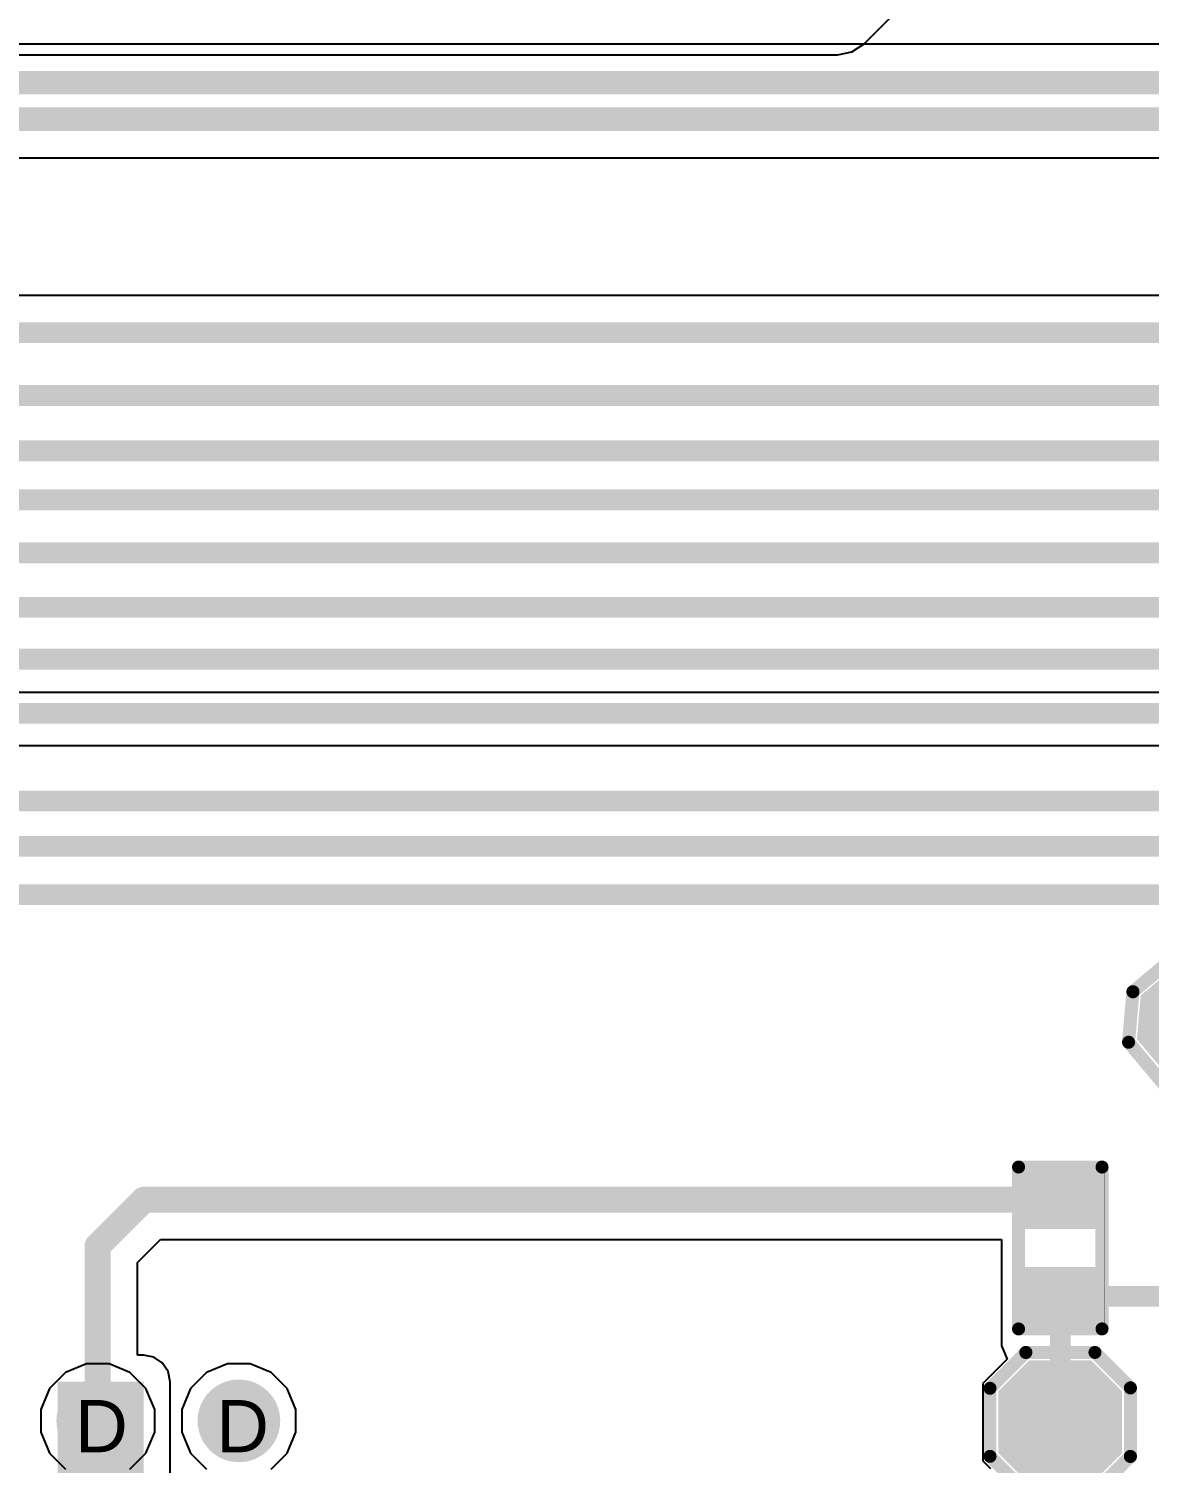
# Model space of a CAD drawing. Header units: inches. Extents: x 0 to 5032, y 0 to 5323.
# Drawn here: x 147.64 to 158.54, y 47.59 to 61.55 of the extents above; entities that cross this region are included whole.
import ezdxf

# ---------------------------------------------------------------- set-up
doc = ezdxf.new("R2010")
doc.units = ezdxf.units.IN
for name, color, linetype in [('Bottom Layer', 5, 'Continuous'), ('Bottom Solder', 6, 'Continuous'), ('Drill Drawing', 1, 'Continuous'), ('Layer 1', 16, 'Continuous'), ('Layer 2', 76, 'Continuous'), ('Top Layer', 1, 'Continuous'), ('Top Overlay', 2, 'Continuous'), ('Top Paste', 8, 'Continuous'), ('Top Solder', 216, 'Continuous'), ('Via Holes', 16, 'Continuous')]:
    doc.layers.add(name, color=color, linetype=linetype)
doc.styles.add('Arial', font='', dxfattribs={"height": 0.2})
doc.styles.get('Arial').set_extended_font_data('Arial')

# ---------------------------------------------------------------- blocks, each defined once
blk = doc.blocks.new('T____________0_5___48')
at = {"layer": 'Top Layer'}
blk.add_hatch(color=1, dxfattribs=at).paths.add_polyline_path([(0.25, 0.5), (-0.25, 0.5), (-0.5, 0.25), (-0.5, -0.25), (-0.25, -0.5), (0.25, -0.5), (0.5, -0.25), (0.5, 0.25)])
at = {"layer": 'Top Paste'}
blk.add_hatch(color=8, dxfattribs=at).paths.add_polyline_path([(0.25, 0.5), (-0.25, 0.5), (-0.5, 0.25), (-0.5, -0.25), (-0.25, -0.5), (0.25, -0.5), (0.5, -0.25), (0.5, 0.25)])
at = {"layer": 'Top Solder'}
blk.add_hatch(color=216, dxfattribs=at).paths.add_polyline_path([(0.301, 0.602), (-0.301, 0.602), (-0.602, 0.301), (-0.602, -0.301), (-0.301, -0.602), (0.301, -0.602), (0.602, -0.301), (0.602, 0.301)])
at = {"layer": 'Top Overlay'}
for points in [[(-0.336, 0.68, 0.127, 0.127, 0), (-0.682, 0.333, 0.127, 0.127, 0)], [(0.336, 0.68, 0.127, 0.127, 0), (-0.336, 0.68, 0.127, 0.127, 0)], [(0.684, 0.332, 0.127, 0.127, 0), (0.336, 0.68, 0.127, 0.127, 0)], [(-0.682, 0.333, 0.127, 0.127, 0), (-0.682, -0.334, 0.127, 0.127, 0)], [(0.684, 0.332, 0.127, 0.127, 0), (0.684, -0.33, 0.127, 0.127, 0)], [(-0.337, -0.679, 0.127, 0.127, 0), (-0.682, -0.334, 0.127, 0.127, 0)], [(0.684, -0.33, 0.127, 0.127, 0), (0.335, -0.679, 0.127, 0.127, 0)], [(0.335, -0.679, 0.127, 0.127, 0), (-0.337, -0.679, 0.127, 0.127, 0)]]:
    blk.add_lwpolyline(points, format="xyseb", dxfattribs=at)
for points in [[(-0.367, 0.68, 0.0635, 0.0635, 1), (-0.304, 0.68, 0.0635, 0.0635, 1)], [(-0.367, 0.68, 0.0635, 0.0635, 1), (-0.304, 0.68, 0.0635, 0.0635, 1)], [(0.305, 0.68, 0.0635, 0.0635, 1), (0.368, 0.68, 0.0635, 0.0635, 1)], [(0.305, 0.68, 0.0635, 0.0635, 1), (0.368, 0.68, 0.0635, 0.0635, 1)], [(-0.714, 0.333, 0.0635, 0.0635, 1), (-0.65, 0.333, 0.0635, 0.0635, 1)], [(-0.714, 0.333, 0.0635, 0.0635, 1), (-0.65, 0.333, 0.0635, 0.0635, 1)], [(0.652, 0.332, 0.0635, 0.0635, 1), (0.715, 0.332, 0.0635, 0.0635, 1)], [(0.652, 0.332, 0.0635, 0.0635, 1), (0.715, 0.332, 0.0635, 0.0635, 1)], [(-0.714, -0.334, 0.0635, 0.0635, 1), (-0.65, -0.334, 0.0635, 0.0635, 1)], [(-0.714, -0.334, 0.0635, 0.0635, 1), (-0.65, -0.334, 0.0635, 0.0635, 1)], [(0.652, -0.33, 0.0635, 0.0635, 1), (0.715, -0.33, 0.0635, 0.0635, 1)], [(0.652, -0.33, 0.0635, 0.0635, 1), (0.715, -0.33, 0.0635, 0.0635, 1)], [(-0.369, -0.679, 0.0635, 0.0635, 1), (-0.306, -0.679, 0.0635, 0.0635, 1)], [(-0.369, -0.679, 0.0635, 0.0635, 1), (-0.306, -0.679, 0.0635, 0.0635, 1)], [(0.303, -0.679, 0.0635, 0.0635, 1), (0.367, -0.679, 0.0635, 0.0635, 1)], [(0.303, -0.679, 0.0635, 0.0635, 1), (0.367, -0.679, 0.0635, 0.0635, 1)]]:
    blk.add_lwpolyline(points, format="xyseb", close=True, dxfattribs=at)
blk = doc.blocks.new('T____________0_5___49')
at = {"layer": 'Top Layer'}
blk.add_hatch(color=1, dxfattribs=at).paths.add_polyline_path([(0.25, 0.5), (-0.25, 0.5), (-0.5, 0.25), (-0.5, -0.25), (-0.25, -0.5), (0.25, -0.5), (0.5, -0.25), (0.5, 0.25)])
at = {"layer": 'Top Paste'}
blk.add_hatch(color=8, dxfattribs=at).paths.add_polyline_path([(0.25, 0.5), (-0.25, 0.5), (-0.5, 0.25), (-0.5, -0.25), (-0.25, -0.5), (0.25, -0.5), (0.5, -0.25), (0.5, 0.25)])
at = {"layer": 'Top Solder'}
blk.add_hatch(color=216, dxfattribs=at).paths.add_polyline_path([(0.301, 0.602), (-0.301, 0.602), (-0.602, 0.301), (-0.602, -0.301), (-0.301, -0.602), (0.301, -0.602), (0.602, -0.301), (0.602, 0.301)])
at = {"layer": 'Top Overlay'}
for points in [[(-0.336, 0.68, 0.127, 0.127, 0), (-0.682, 0.333, 0.127, 0.127, 0)], [(0.336, 0.68, 0.127, 0.127, 0), (-0.336, 0.68, 0.127, 0.127, 0)], [(0.684, 0.332, 0.127, 0.127, 0), (0.336, 0.68, 0.127, 0.127, 0)], [(-0.682, -0.334, 0.127, 0.127, 0), (-0.682, 0.333, 0.127, 0.127, 0)], [(0.684, -0.33, 0.127, 0.127, 0), (0.684, 0.332, 0.127, 0.127, 0)], [(-0.337, -0.679, 0.127, 0.127, 0), (-0.682, -0.334, 0.127, 0.127, 0)], [(0.684, -0.33, 0.127, 0.127, 0), (0.335, -0.679, 0.127, 0.127, 0)], [(0.335, -0.679, 0.127, 0.127, 0), (-0.337, -0.679, 0.127, 0.127, 0)]]:
    blk.add_lwpolyline(points, format="xyseb", dxfattribs=at)
for points in [[(-0.367, 0.68, 0.0635, 0.0635, 1), (-0.304, 0.68, 0.0635, 0.0635, 1)], [(-0.367, 0.68, 0.0635, 0.0635, 1), (-0.304, 0.68, 0.0635, 0.0635, 1)], [(0.305, 0.68, 0.0635, 0.0635, 1), (0.368, 0.68, 0.0635, 0.0635, 1)], [(0.305, 0.68, 0.0635, 0.0635, 1), (0.368, 0.68, 0.0635, 0.0635, 1)], [(-0.714, 0.333, 0.0635, 0.0635, 1), (-0.65, 0.333, 0.0635, 0.0635, 1)], [(-0.714, 0.333, 0.0635, 0.0635, 1), (-0.65, 0.333, 0.0635, 0.0635, 1)], [(0.652, 0.332, 0.0635, 0.0635, 1), (0.715, 0.332, 0.0635, 0.0635, 1)], [(0.652, 0.332, 0.0635, 0.0635, 1), (0.715, 0.332, 0.0635, 0.0635, 1)], [(-0.714, -0.334, 0.0635, 0.0635, 1), (-0.65, -0.334, 0.0635, 0.0635, 1)], [(-0.714, -0.334, 0.0635, 0.0635, 1), (-0.65, -0.334, 0.0635, 0.0635, 1)], [(0.652, -0.33, 0.0635, 0.0635, 1), (0.715, -0.33, 0.0635, 0.0635, 1)], [(0.652, -0.33, 0.0635, 0.0635, 1), (0.715, -0.33, 0.0635, 0.0635, 1)], [(-0.369, -0.679, 0.0635, 0.0635, 1), (-0.306, -0.679, 0.0635, 0.0635, 1)], [(-0.369, -0.679, 0.0635, 0.0635, 1), (-0.306, -0.679, 0.0635, 0.0635, 1)], [(0.303, -0.679, 0.0635, 0.0635, 1), (0.367, -0.679, 0.0635, 0.0635, 1)], [(0.303, -0.679, 0.0635, 0.0635, 1), (0.367, -0.679, 0.0635, 0.0635, 1)]]:
    blk.add_lwpolyline(points, format="xyseb", close=True, dxfattribs=at)
blk = doc.blocks.new('R___0402_94')
at = {"layer": 'Top Layer'}
for points in [[(-0.699, -0.318), (-0.699, 0.318), (-0.241, 0.318), (-0.241, -0.318)], [(0.241, -0.318), (0.241, 0.318), (0.699, 0.318), (0.699, -0.318)]]:
    blk.add_hatch(color=1, dxfattribs=at).paths.add_polyline_path(points)
at = {"layer": 'Top Paste'}
for points in [[(-0.699, -0.318), (-0.699, 0.318), (-0.241, 0.318), (-0.241, -0.318)], [(0.241, -0.318), (0.241, 0.318), (0.699, 0.318), (0.699, -0.318)]]:
    blk.add_hatch(color=8, dxfattribs=at).paths.add_polyline_path(points)
at = {"layer": 'Top Solder'}
for points in [[(-0.754, -0.373), (-0.754, 0.373), (-0.186, 0.373), (-0.186, -0.373)], [(0.186, -0.373), (0.186, 0.373), (0.754, 0.373), (0.754, -0.373)]]:
    blk.add_hatch(color=216, dxfattribs=at).paths.add_polyline_path(points)
at = {"layer": 'Top Overlay'}
for points in [[(-0.787, 0.406, 0.127, 0.127, 0), (-0.787, -0.406, 0.127, 0.127, 0)], [(-0.787, 0.406, 0.127, 0.127, 0), (0.787, 0.406, 0.127, 0.127, 0)], [(0.787, 0.406, 0.127, 0.127, 0), (0.787, -0.406, 0.127, 0.127, 0)], [(-0.787, -0.406, 0.127, 0.127, 0), (0.787, -0.406, 0.127, 0.127, 0)], [(-0.813, -0.432, 0.00323, 0.00323, 0), (0.813, -0.432, 0.00323, 0.00323, 0)]]:
    blk.add_lwpolyline(points, format="xyseb", dxfattribs=at)
for points in [[(-0.819, 0.406, 0.0635, 0.0635, 1), (-0.756, 0.406, 0.0635, 0.0635, 1)], [(-0.819, 0.406, 0.0635, 0.0635, 1), (-0.756, 0.406, 0.0635, 0.0635, 1)], [(0.756, 0.406, 0.0635, 0.0635, 1), (0.819, 0.406, 0.0635, 0.0635, 1)], [(0.756, 0.406, 0.0635, 0.0635, 1), (0.819, 0.406, 0.0635, 0.0635, 1)], [(-0.819, -0.406, 0.0635, 0.0635, 1), (-0.756, -0.406, 0.0635, 0.0635, 1)], [(-0.819, -0.406, 0.0635, 0.0635, 1), (-0.756, -0.406, 0.0635, 0.0635, 1)], [(0.756, -0.406, 0.0635, 0.0635, 1), (0.819, -0.406, 0.0635, 0.0635, 1)], [(0.756, -0.406, 0.0635, 0.0635, 1), (0.819, -0.406, 0.0635, 0.0635, 1)], [(-0.814, -0.432, 0.00161, 0.00161, 1), (-0.812, -0.432, 0.00161, 0.00161, 1)], [(0.812, -0.432, 0.00161, 0.00161, 1), (0.814, -0.432, 0.00161, 0.00161, 1)]]:
    blk.add_lwpolyline(points, format="xyseb", close=True, dxfattribs=at)

msp = doc.modelspace()

# ---------------------------------------------------------------- hatches: boundary and pattern name
at = {"layer": 'Bottom Layer'}
h = msp.add_hatch(color=5, dxfattribs=at)
edge = h.paths.add_edge_path()
edge.add_arc((148.311, 48.006), 0.3, 0, 360)
h = msp.add_hatch(color=5, dxfattribs=at)
edge = h.paths.add_edge_path()
edge.add_arc((149.684, 48.006), 0.3, 0, 360)
at = {"layer": 'Bottom Solder'}
h = msp.add_hatch(color=6, dxfattribs=at)
edge = h.paths.add_edge_path()
edge.add_arc((148.311, 48.006), 0.402, 0, 360)
h = msp.add_hatch(color=6, dxfattribs=at)
edge = h.paths.add_edge_path()
edge.add_arc((149.684, 48.006), 0.402, 0, 360)
at = {"layer": 'Layer 1'}
h = msp.add_hatch(color=16, dxfattribs=at)
edge = h.paths.add_edge_path()
edge.add_arc((148.311, 48.006), 0.3, 0, 360)
h = msp.add_hatch(color=16, dxfattribs=at)
edge = h.paths.add_edge_path()
edge.add_arc((149.684, 48.006), 0.3, 0, 360)
at = {"layer": 'Layer 2'}
h = msp.add_hatch(color=76, dxfattribs=at)
edge = h.paths.add_edge_path()
edge.add_arc((148.311, 48.006), 0.3, 0, 360)
h = msp.add_hatch(color=76, dxfattribs=at)
edge = h.paths.add_edge_path()
edge.add_arc((149.684, 48.006), 0.3, 0, 360)
at = {"layer": 'Top Layer'}
msp.add_hatch(color=1, dxfattribs=at).paths.add_polyline_path([(147.922, 44.419), (148.756, 44.419), (148.756, 48.387), (147.922, 48.387)])
h = msp.add_hatch(color=1, dxfattribs=at)
edge = h.paths.add_edge_path()
edge.add_arc((148.311, 48.006), 0.3, 0, 360)
h = msp.add_hatch(color=1, dxfattribs=at)
edge = h.paths.add_edge_path()
edge.add_arc((149.684, 48.006), 0.3, 0, 360)
at = {"layer": 'Top Solder'}
h = msp.add_hatch(color=216, dxfattribs=at)
edge = h.paths.add_edge_path()
edge.add_arc((148.311, 48.006), 0.402, 0, 360)
h = msp.add_hatch(color=216, dxfattribs=at)
edge = h.paths.add_edge_path()
edge.add_arc((149.684, 48.006), 0.402, 0, 360)
at = {"layer": 'Via Holes'}
h = msp.add_hatch(color=7, dxfattribs=at)
edge = h.paths.add_edge_path()
edge.add_arc((148.311, 48.006), 0.15, 0, 360)
h = msp.add_hatch(color=7, dxfattribs=at)
edge = h.paths.add_edge_path()
edge.add_arc((149.684, 48.006), 0.15, 0, 360)

# ---------------------------------------------------------------- linework, layer by layer
at = {"layer": 'Bottom Layer'}
for p, q in [((155.765, 61.402), (161.222, 66.86)), ((134.834, 61.296), (155.508, 61.296)), ((155.508, 61.296), (155.647, 61.324)), ((155.508, 61.296), (155.508, 61.296)), ((155.647, 61.324), (155.765, 61.402)), ((147.997, 48.476), (147.841, 48.32)), ((148.2, 48.56), (147.997, 48.476)), ((148.421, 48.56), (148.2, 48.56)), ((148.624, 48.476), (148.421, 48.56)), ((148.78, 48.32), (148.624, 48.476)), ((147.841, 48.32), (147.757, 48.116)), ((148.865, 48.116), (148.78, 48.32)), ((147.757, 48.116), (147.757, 47.896)), ((148.865, 47.896), (148.865, 48.116)), ((147.757, 47.896), (147.841, 47.692)), ((148.78, 47.692), (148.865, 47.896)), ((147.841, 47.692), (147.965, 47.568)), ((148.657, 47.568), (148.78, 47.692))]:
    msp.add_line(p, q, dxfattribs=at)
at = {"layer": 'Layer 1'}
for p, q in [((147.997, 48.476), (147.841, 48.32)), ((148.2, 48.56), (147.997, 48.476)), ((148.421, 48.56), (148.2, 48.56)), ((148.624, 48.476), (148.421, 48.56)), ((148.78, 48.32), (148.624, 48.476)), ((147.841, 48.32), (147.757, 48.116)), ((148.865, 48.116), (148.78, 48.32)), ((147.757, 48.116), (147.757, 47.896)), ((148.865, 47.896), (148.865, 48.116)), ((147.757, 47.896), (147.841, 47.692)), ((148.78, 47.692), (148.865, 47.896)), ((147.841, 47.692), (147.997, 47.536)), ((148.624, 47.536), (148.78, 47.692))]:
    msp.add_line(p, q, dxfattribs=at)
at = {"layer": 'Layer 2'}
for p, q in [((179.857, 55.093), (118.847, 55.093)), ((119.365, 54.575), (179.857, 54.575)), ((149.37, 48.476), (149.214, 48.32)), ((149.574, 48.56), (149.37, 48.476)), ((149.794, 48.56), (149.574, 48.56)), ((149.998, 48.476), (149.794, 48.56)), ((150.154, 48.32), (149.998, 48.476)), ((149.214, 48.32), (149.13, 48.116)), ((150.238, 48.116), (150.154, 48.32)), ((149.13, 48.116), (149.13, 47.896)), ((150.238, 47.896), (150.238, 48.116)), ((149.13, 47.896), (149.214, 47.692)), ((150.154, 47.692), (150.238, 47.896)), ((149.214, 47.692), (149.37, 47.536)), ((149.998, 47.536), (150.154, 47.692))]:
    msp.add_line(p, q, dxfattribs=at)
at = {"layer": 'Top Layer'}
for p, q in [((180.804, 61.4), (115.021, 61.4)), ((114.718, 60.293), (180.501, 60.293)), ((178.177, 58.954), (110.538, 58.954)), ((148.699, 49.547), (148.921, 49.769)), ((148.921, 49.769), (157.103, 49.769)), ((157.103, 49.769), (157.103, 48.735)), ((148.699, 48.646), (148.699, 49.547)), ((157.103, 48.735), (157.103, 48.735)), ((157.103, 48.735), (157.156, 48.606)), ((148.756, 48.646), (148.699, 48.646)), ((148.855, 48.626), (148.756, 48.646)), ((148.939, 48.57), (148.855, 48.626)), ((148.995, 48.486), (148.939, 48.57)), ((157.156, 48.606), (156.92, 48.37)), ((149.015, 48.387), (148.995, 48.486)), ((149.015, 44.471), (149.015, 48.387)), ((156.92, 48.37), (156.92, 47.616)), ((156.92, 47.616), (156.995, 47.542))]:
    msp.add_line(p, q, dxfattribs=at)
for points in [[(114.866, 61.024, 0.229, 0.229, 0), (180.804, 61.024, 0.229, 0.229, 0)], [(114.718, 60.669, 0.229, 0.229, 0), (180.657, 60.669, 0.229, 0.229, 0)], [(110.388, 58.592, 0.203, 0.203, 0), (178.177, 58.592, 0.203, 0.203, 0)], [(110.135, 57.982, 0.203, 0.203, 0), (177.993, 57.982, 0.203, 0.203, 0)], [(109.854, 57.442, 0.203, 0.203, 0), (177.718, 57.442, 0.203, 0.203, 0)], [(109.52, 56.967, 0.203, 0.203, 0), (177.383, 56.967, 0.203, 0.203, 0)], [(108.464, 56.45, 0.203, 0.203, 0), (177.057, 56.45, 0.203, 0.203, 0)], [(108.168, 55.921, 0.203, 0.203, 0), (176.76, 55.921, 0.203, 0.203, 0)], [(107.844, 55.416, 0.203, 0.203, 0), (176.437, 55.416, 0.203, 0.203, 0)], [(107.499, 54.889, 0.203, 0.203, 0), (176.152, 54.889, 0.203, 0.203, 0)], [(132.225, 54.036, 0.203, 0.203, 0), (165.663, 54.036, 0.203, 0.203, 0)], [(132.408, 53.595, 0.203, 0.203, 0), (163.702, 53.595, 0.203, 0.203, 0)], [(132.603, 53.125, 0.203, 0.203, 0), (162.556, 53.125, 0.203, 0.203, 0)], [(148.311, 49.708, 0.254, 0.254, 0), (148.76, 50.158, 0.254, 0.254, 0)], [(148.76, 50.158, 0.254, 0.254, 0), (157.674, 50.158, 0.254, 0.254, 0)], [(148.311, 48.006, 0.254, 0.254, 0), (148.311, 49.708, 0.254, 0.254, 0)], [(157.674, 49.218, 0.203, 0.203, 0), (159.665, 49.218, 0.203, 0.203, 0)], [(157.674, 47.993, 0.203, 0.203, 0), (157.674, 49.218, 0.203, 0.203, 0)]]:
    msp.add_lwpolyline(points, format="xyseb", dxfattribs=at)
for points in [[(148.697, 50.158, 0.127, 0.127, 1), (148.824, 50.158, 0.127, 0.127, 1)], [(148.697, 50.158, 0.127, 0.127, 1), (148.824, 50.158, 0.127, 0.127, 1)], [(157.611, 50.158, 0.127, 0.127, 1), (157.738, 50.158, 0.127, 0.127, 1)], [(148.247, 49.708, 0.127, 0.127, 1), (148.374, 49.708, 0.127, 0.127, 1)], [(148.247, 49.708, 0.127, 0.127, 1), (148.374, 49.708, 0.127, 0.127, 1)], [(157.624, 49.218, 0.102, 0.102, 1), (157.725, 49.218, 0.102, 0.102, 1)], [(157.624, 49.218, 0.102, 0.102, 1), (157.725, 49.218, 0.102, 0.102, 1)], [(148.247, 48.006, 0.127, 0.127, 1), (148.374, 48.006, 0.127, 0.127, 1)], [(157.624, 47.993, 0.102, 0.102, 1), (157.725, 47.993, 0.102, 0.102, 1)]]:
    msp.add_lwpolyline(points, format="xyseb", close=True, dxfattribs=at)

# ---------------------------------------------------------------- block references
for name, p, rotation in [('T____________0_5___49', (159.074, 51.876), 220), ('R___0402_94', (157.674, 49.688), 90), ('T____________0_5___48', (157.674, 47.993), 180)]:
    msp.add_blockref(name, p, dxfattribs=dict(rotation=rotation))

# ---------------------------------------------------------------- texts
at = {"layer": 'Drill Drawing', "style": 'Arial'}
for p in [(148.091, 47.701), (149.464, 47.701)]:
    msp.add_text('D', height=0.508, dxfattribs=at).set_placement(p)

doc.saveas('drawing.dxf')
